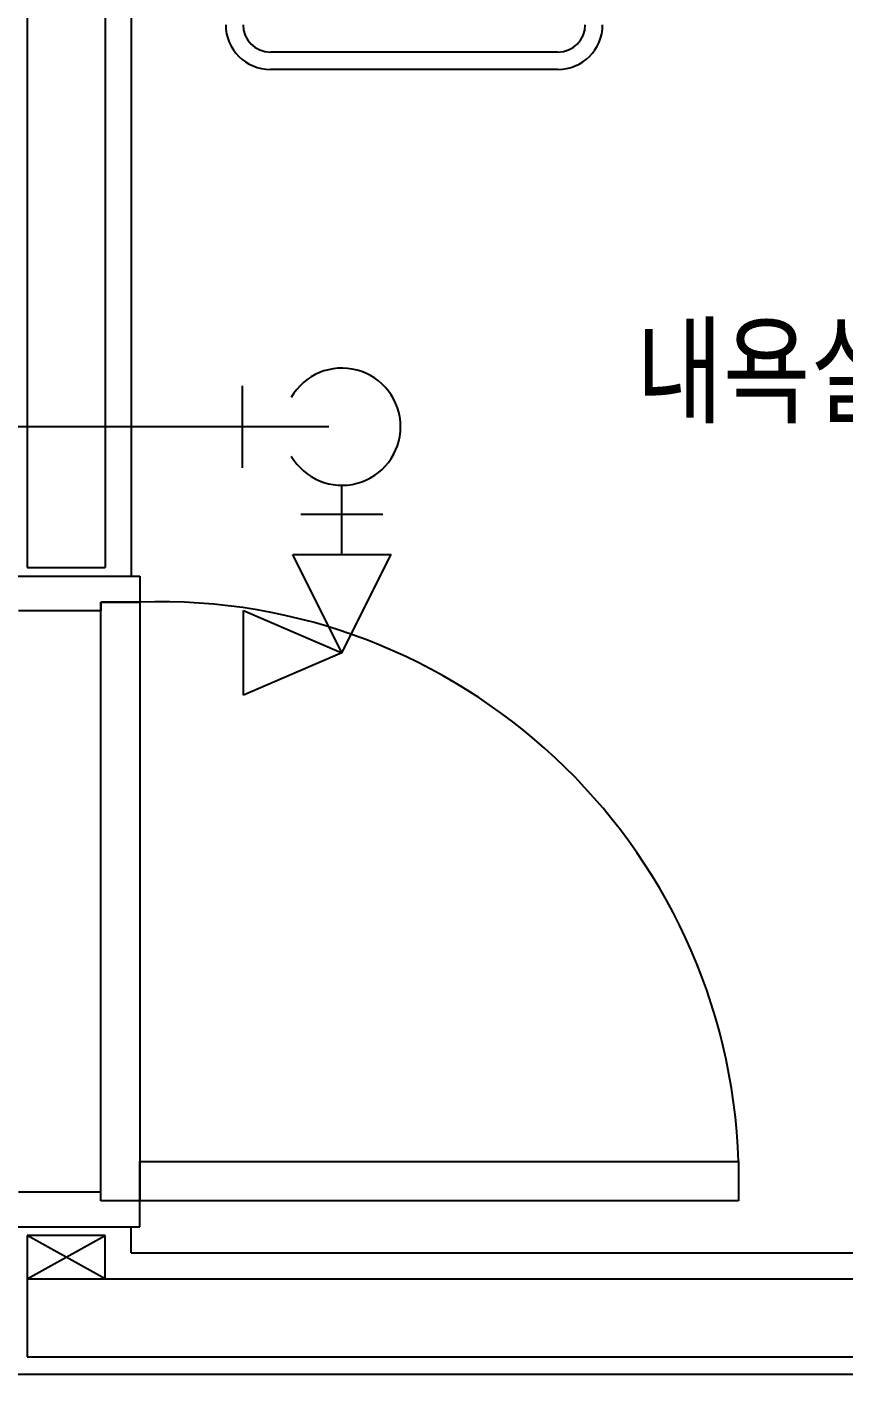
# Model space of a CAD drawing. Header units: millimetres. Extents: x 238075 to 303070, y -258150 to -205841.
# Drawn here: x 257663 to 258604, y -239111 to -237548 of the extents above; entities that cross this region are included whole.
import ezdxf
from ezdxf.enums import TextEntityAlignment as Align

# ---------------------------------------------------------------- set-up
doc = ezdxf.new("R2010")
doc.units = ezdxf.units.MM
doc.header["$LTSCALE"] = 200
for name, color, linetype in [('-소화(SP가지관)', 3, 'Continuous'), ('L2', 2, 'Continuous'), ('L3', 3, 'Continuous'), ('L4', 4, 'Continuous'), ('아파트', 253, 'Continuous')]:
    doc.layers.add(name, color=color, linetype=linetype)
doc.styles.add('맑은고딕', font='malgun.ttf', dxfattribs={"width": 0.8})

msp = doc.modelspace()

# ---------------------------------------------------------------- linework, layer by layer
at = {"layer": '-소화(SP가지관)', "color": 2, "ltscale": 0.25}
msp.add_line((258010.5, -238009.1, 54985.4), (256717.6, -238009.1, 54985.4), dxfattribs=at)
at = {"layer": 'L2'}
for p, q in [((257910.7, -238056.4, 54985.4), (257910.7, -237961.9, 54985.4)), ((258072.7, -238110.4, 54985.4), (257978.2, -238110.4, 54985.4)), ((258025.5, -238269.9, 54985.4), (257968.8, -238156.5, 54985.4)), ((257968.8, -238156.5, 54985.4), (258082.2, -238156.5, 54985.4)), ((258025.5, -238269.9, 54985.4), (258082.2, -238156.5, 54985.4)), ((257912.1, -238221.1, 54985.4), (258025.5, -238269.9, 54985.4)), ((257912.1, -238318.6, 54985.4), (257912.1, -238221.1, 54985.4)), ((258025.5, -238269.9, 54985.4), (257912.1, -238318.6, 54985.4))]:
    msp.add_line(p, q, dxfattribs=at)
msp.add_arc((258025.5, -238009.1, 54985.4), 67.5, 210, 150, dxfattribs=at)
at = {"layer": 'L3'}
msp.add_line((258025.5, -238156.5, 54985.4), (258025.5, -238076.6, 54985.4), dxfattribs=at)
at = {"layer": 'L4'}
for p, q in [((257752.6, -236611.2), (257752.6, -238171.2)), ((257782.6, -236641.2), (257782.6, -238181.2)), ((257662.6, -236991.2), (257662.6, -238171.2)), ((258274.3, -237577.3), (257943.1, -237577.3)), ((258274.3, -237597.3), (257943.1, -237597.3)), ((257662.6, -238171.2), (257752.6, -238171.2)), ((257642.6, -238181.2), (257792.6, -238181.2)), ((257792.6, -238181.2), (257792.6, -238211.2)), ((257747.6, -238221.2), (257652.6, -238221.2)), ((257792.6, -238211.2), (257747.6, -238211.2)), ((257747.6, -238211.2), (257747.6, -238221.2)), ((257747.6, -238901.2), (257747.6, -238211.2)), ((257747.6, -238211.2), (257792.6, -238211.2)), ((257792.6, -238211.2), (257792.6, -238901.2)), ((257792.6, -238856.2), (258482.6, -238856.2)), ((257792.6, -238901.2), (257792.6, -238856.2)), ((258482.6, -238856.2), (258482.6, -238901.2)), ((257747.6, -238891.2), (257652.6, -238891.2)), ((257747.6, -238901.2), (257747.6, -238891.2)), ((257792.6, -238901.2), (257747.6, -238901.2)), ((257792.6, -238901.2), (257747.6, -238901.2)), ((258482.6, -238901.2), (257792.6, -238901.2)), ((257792.6, -238931.2), (257792.6, -238901.2)), ((257642.6, -238931.2), (257792.6, -238931.2)), ((257662.6, -238991.2), (257752.6, -238941.2)), ((257752.6, -238991.2), (257662.6, -238941.2)), ((257662.6, -238941.2), (257662.6, -238991.2)), ((257752.6, -238941.2), (257662.6, -238941.2)), ((257752.6, -238991.2), (257752.6, -238941.2)), ((257782.6, -238961.2), (257782.6, -238931.2)), ((257782.6, -238961.2), (259352.6, -238961.2)), ((257662.6, -238991.2), (259382.6, -238991.2)), ((257662.6, -238991.2), (257662.6, -239081.2)), ((257662.6, -238991.2), (257752.6, -238991.2)), ((257662.6, -239081.2), (259382.6, -239081.2)), ((257642.6, -239101.2), (259442.6, -239101.2))]:
    msp.add_line(p, q, dxfattribs=at)
for centre, radius, start, end in [((257943.1, -237545.7), 51.6, 180, 270), ((257943.1, -237545.7), 31.6, 180, 270), ((258274.3, -237545.7), 51.6, 270, 0), ((258274.3, -237545.7), 31.6, 270, 0), ((257815.1, -238878.7), 667.9, 1.9306, 91.9306)]:
    msp.add_arc(centre, radius, start, end, dxfattribs=at)
at = {"layer": '아파트'}
msp.add_circle((263075.4, -230841.1, 54985.4), 25000, dxfattribs=at)

# ---------------------------------------------------------------- texts
at = {"layer": 'L4', "style": '맑은고딕', "width": 0.8}
msp.add_text('내욕실', height=100, dxfattribs=at).set_placement((258514.9, -237944.5), align=Align.MIDDLE_CENTER)

doc.saveas('drawing.dxf')
